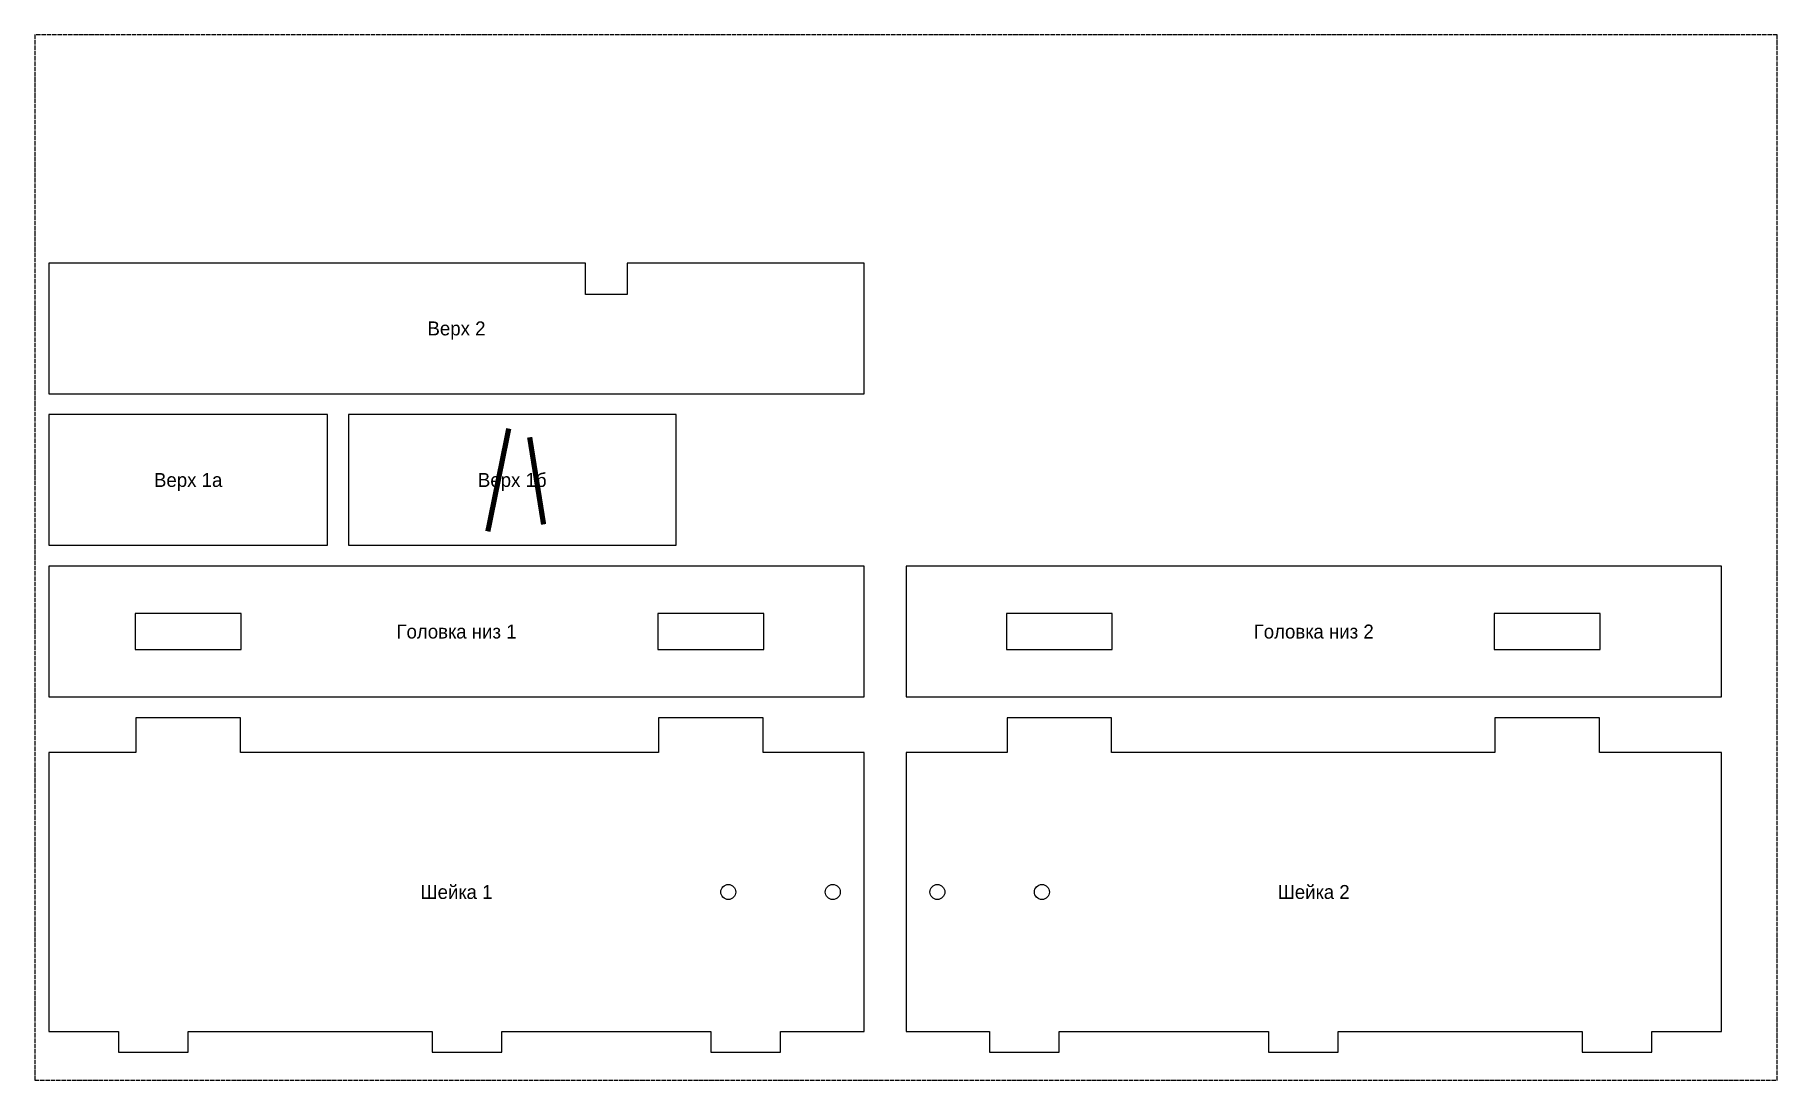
# Model space of a CAD drawing. Header units: millimetres. Extents: x 0 to 500, y 0 to 300.
import ezdxf
from ezdxf.enums import TextEntityAlignment as Align

# ---------------------------------------------------------------- set-up
doc = ezdxf.new("R2010")
doc.units = ezdxf.units.MM
doc.linetypes.add('DASHED', pattern=[1.524, 1.27, -0.254])
for name, color, linetype in [('CUT', 1, 'Continuous'), ('ENGRAVE', 5, 'Continuous'), ('FIELD_500x300', 8, 'DASHED')]:
    doc.layers.add(name, color=color, linetype=linetype)

msp = doc.modelspace()

# ---------------------------------------------------------------- linework, layer by layer
at = {"layer": 'CUT'}
for points in [[(4, 197), (238, 197), (238, 234.5), (170, 234.5), (170, 225.5), (158, 225.5), (158, 234.5), (4, 234.5)], [(4, 153.5), (84, 153.5), (84, 191), (4, 191)], [(90, 153.5), (184, 153.5), (184, 191), (90, 191)], [(4, 110), (238, 110), (238, 147.5), (4, 147.5)], [(250, 110), (484, 110), (484, 147.5), (250, 147.5)], [(28.8, 123.55), (59.2, 123.55), (59.2, 133.95), (28.8, 133.95)], [(178.8, 123.55), (209.2, 123.55), (209.2, 133.95), (178.8, 133.95)], [(278.8, 123.55), (309.2, 123.55), (309.2, 133.95), (278.8, 133.95)], [(418.8, 123.55), (449.2, 123.55), (449.2, 133.95), (418.8, 133.95)], [(4, 14), (24, 14), (24, 8), (44, 8), (44, 14), (114, 14), (114, 8), (134, 8), (134, 14), (194, 14), (194, 8), (214, 8), (214, 14), (238, 14), (238, 94), (209, 94), (209, 104), (179, 104), (179, 94), (59, 94), (59, 104), (29, 104), (29, 94), (4, 94)], [(250, 14), (274, 14), (274, 8), (294, 8), (294, 14), (354, 14), (354, 8), (374, 8), (374, 14), (444, 14), (444, 8), (464, 8), (464, 14), (484, 14), (484, 94), (449, 94), (449, 104), (419, 104), (419, 94), (309, 94), (309, 104), (279, 104), (279, 94), (250, 94)]]:
    msp.add_lwpolyline(points, close=True, dxfattribs=at)
for centre in [(199, 54), (229, 54), (259, 54), (289, 54)]:
    msp.add_circle(centre, 2.15, dxfattribs=at)
at = {"layer": 'ENGRAVE', "const_width": 1.5}
for points in [[(130, 157.5), (136, 187)], [(146, 159.5), (142, 184.5)]]:
    msp.add_lwpolyline(points, dxfattribs=at)
at = {"layer": 'FIELD_500x300'}
msp.add_lwpolyline([(0, 0), (500, 0), (500, 300), (0, 300)], close=True, dxfattribs=at)

# ---------------------------------------------------------------- texts
at = {"layer": 'ENGRAVE'}
for s, p in [('Верх 2', (121, 215.75)), ('Верх 1а', (44, 172.25)), ('Верх 1б', (137, 172.25)), ('Головка низ 1', (121, 128.75)), ('Головка низ 2', (367, 128.75)), ('Шейка 1', (121, 54)), ('Шейка 2', (367, 54))]:
    msp.add_text(s, height=4, dxfattribs=at).set_placement(p, align=Align.MIDDLE_CENTER)

doc.saveas('drawing.dxf')
